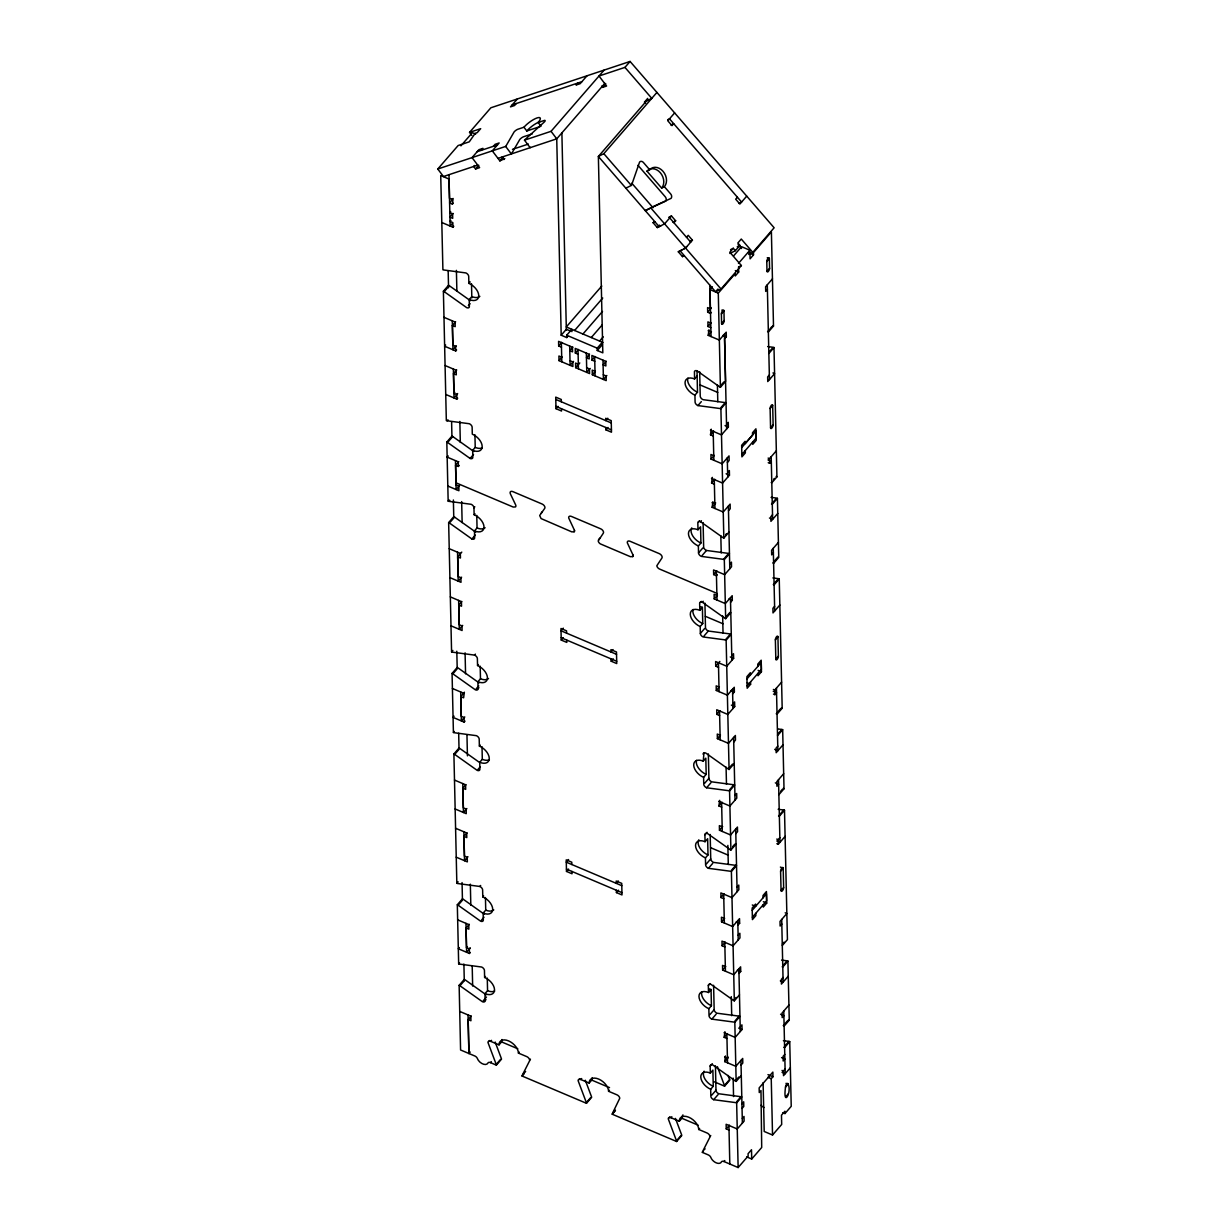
<?xml version="1.0" encoding="UTF-8"?>
<svg xmlns="http://www.w3.org/2000/svg" width="1229" height="1229" viewBox="0 0 1229 1229"><rect width="100%" height="100%" fill="white"/><g stroke="black" fill="none" stroke-linecap="round" stroke-linejoin="round"><path stroke-width="1.5" d="M716.845 593.315L659.65 569.088A3.257 1.951 40.9 0 1 656.824 565.739L661.909 558.043A3.257 1.951 40.9 0 0 659.328 553.664L630.001 541.252A3.257 1.951 40.9 0 0 627.343 542.865L633.027 555.062A3.257 1.951 40.9 0 1 632.689 556.599L630.369 556.676L600.366 543.894A3.257 1.951 40.9 0 1 598.231 540.914L603.301 533.217A3.257 1.951 40.9 0 0 600.72 528.839L571.408 516.426A3.257 1.951 40.9 0 0 568.735 518.039L574.435 530.252A3.257 1.951 40.9 0 1 574.097 531.773L571.777 531.865L541.098 518.577L539.669 515.519L544.708 508.391A3.257 1.951 40.9 0 0 542.127 504.028L512.8 491.6A3.257 1.951 40.9 0 0 510.373 493.843L515.596 504.781A3.257 1.951 40.9 0 1 515.489 506.947L513.169 507.039L455.99 482.813M530.452 1059.121L522.202 1075.421A3.257 1.951 40.9 0 0 522.095 1076.036L586.479 1103.304L591.625 1097.374A3.257 1.951 40.9 0 0 591.487 1096.667L585.311 1080.23M710.731 1135.504L702.481 1151.788A3.257 1.951 40.9 0 0 702.389 1152.403L708.242 1154.891A3.257 1.951 40.9 0 1 710.884 1157.534A6.529 3.902 40.9 0 0 716.2 1162.834A6.529 3.902 40.9 0 0 721.362 1161.973A3.257 1.951 40.9 0 1 723.942 1161.528L738.137 1167.55L748.138 1156.028L748.077 1153.708L751.503 1149.76L751.718 1159.024L746.725 1156.904M541.083 513.399L542.281 511.725M598.477 539.884L599.675 538.225M477.728 165.132L443.454 176.53L437.77 169.018L458.11 145.544L469.263 141.827L475.239 133.285L477.251 132.609L480.693 128.661L469.539 132.379L471.813 135.374M469.539 132.379L490.863 107.783L630.078 61.45L774.132 227.78L752.809 252.375L748.722 254.464M460.921 145.836L472.335 132.671L475.669 134.069M517.348 98.965L510.496 106.862L514.552 105.51L516.257 103.543M481.23 150.337L482.951 148.356L478.895 149.708L472.044 157.604L479.617 167.636L475.577 168.987L473.672 166.483L474.532 165.485M493.397 146.282L495.103 144.315L499.158 142.963L492.307 150.86L499.896 160.891L504.812 158.556M475.577 168.987L478.788 165.285M452.364 198.652A2.443 0.937 -67 0 0 452.18 199.835L449.584 202.893L452.38 204.075L453.132 198.468M452.38 204.075L453.24 203.092M450.659 211.542L449.799 212.54L452.595 213.723L452.702 218.347L449.937 217.164L453.148 213.462M499.896 160.891L503.107 157.189M450.889 220.421L450.029 221.42L452.81 222.587L452.902 227.211L441.81 222.51L440.735 175.547L449.061 179.081L450.137 226.044L452.41 223.401M452.902 227.211L453.762 226.228M577.83 83.05L576.109 85.031L580.165 83.68L587.016 75.783M530.421 147.388A3.257 0.876 -37.1 0 0 530.16 147.68L524.476 140.167L551.053 131.319L604.146 70.084M604.898 83.295L556.737 138.831L498.006 158.387M601.596 86.122L602.548 87.382L605.759 83.68M602.548 87.382L606.588 86.03L599.015 76.014L624.947 67.38L630.078 61.45M473.826 451.519L452.748 436.541A3.257 1.951 40.9 0 0 451.949 436.111L446.818 442.025A3.257 1.951 40.9 0 1 447.617 442.471L470.092 458.448A3.257 1.951 40.9 0 0 472.812 457.296L472.658 450.367A11.414 6.821 40.9 0 0 482.183 446.373A11.414 6.821 40.9 0 0 472.289 434.16L472.136 427.231A3.257 1.951 40.9 0 0 469.309 423.728L447.126 420.794A3.257 1.951 40.9 0 1 446.327 420.548L443.392 291.227L448.524 285.297A3.272 1.951 40.9 0 1 449.322 285.727L470.4 300.706M443.392 291.227A3.272 1.951 40.9 0 1 444.191 291.657L448.477 286.71M444.191 291.657L466.667 307.634A3.257 1.951 40.9 0 0 469.355 306.897L469.232 299.553A11.414 6.821 40.9 0 0 478.757 295.575A11.414 6.821 40.9 0 0 468.863 283.361L470.154 281.871M469.232 299.553L471.798 296.588A11.414 6.821 40.9 0 0 479.848 296.358M645.548 103.297L644.503 102.084L647.714 98.381M468.387 305.652L470.092 303.686M647.76 99.503L598.369 156.467L602.824 352.846L597.263 350.495L597.217 348.176L602.364 342.246M445.666 345.057L444.637 346.24L455.744 350.956L455.636 346.317L452.856 345.149L452.41 325.485L455.621 321.783M660.956 225.706L659.143 226.643L598.369 156.467L603.823 153.671L656.916 92.436M456.358 345.81L452.948 349.758L452.287 320.846M455.744 350.956L456.604 349.958M674.644 112.899L667.793 120.795L671.986 125.635L673.692 123.668L670.973 125.066M445.712 394.432L456.835 399.148L456.727 394.524L453.962 393.341L453.501 373.677L456.727 369.975M453.962 393.341L454.807 392.358M456.727 394.524L457.587 393.541M457.465 394.017L454.039 397.966L453.378 369.038M456.835 399.148L457.695 398.165M447.126 420.794L447.971 419.811M448.462 441.472L452.748 436.541M447.156 457.111L448.186 455.928M673.922 222.756L675.643 220.79L671.449 215.935L664.597 223.847L657.315 227.58L653.121 222.726L653.982 221.742M601.764 286.05L566.277 326.96L602.917 342.476M567.598 336.577L566.738 337.56L561.192 335.21L566.339 329.28L570.502 331.047M657.315 227.58L659.466 225.107M566.738 337.56L566.692 335.24L571.838 329.311L571.884 331.63M561.469 347.162L558.688 345.979L561.776 342.43M447.786 486.023L458.909 490.74L458.801 486.1L456.036 484.933L455.59 465.269L458.801 461.566M574.604 330.493L602.748 298.032M455.59 465.269L458.356 466.436L459.216 465.453M472.658 450.367L475.224 447.402L474.932 434.805M470.092 458.448L473.518 454.484M570.026 360.712L572.791 361.894L572.898 366.519L559.026 360.635L562.114 357.086M582.93 334.027L602.502 311.444M572.868 347.131L569.795 350.68L572.56 351.863L572.468 347.239L558.581 341.355L558.688 345.979M459.538 485.593L456.113 489.541L455.452 460.629M578.122 354.213L575.341 353.046L578.429 349.482M475.654 532.065L454.576 517.102A3.257 1.951 40.9 0 0 453.778 516.656L448.646 522.586A3.257 1.951 40.9 0 1 449.445 523.016L471.921 538.993A3.257 1.951 40.9 0 0 474.64 537.856L474.486 530.913A11.414 6.821 40.9 0 0 484.011 526.934A11.414 6.821 40.9 0 0 474.117 514.721L473.964 507.777A3.257 1.951 40.9 0 0 471.137 504.289L448.954 501.355A3.257 1.951 40.9 0 1 448.155 501.109L449.015 500.126M448.954 501.355L449.799 500.357M591.257 337.545L602.271 324.84M573.544 361.387L570.118 365.336L569.688 346.056M686.504 237.289L688.225 235.323L692.419 240.162L685.567 248.058L678.3 251.791L682.494 256.631L684.307 255.709M586.663 367.763L589.444 368.946L589.551 373.57L575.679 367.686L579.781 362.954M599.583 341.078L603.255 336.838M589.521 354.182L586.448 357.747L589.213 358.914L589.106 354.29L575.233 348.406L575.341 353.046M686.857 246.583L683.754 248.995M597.263 350.495L602.41 344.566M450.29 522.033L454.576 517.102M594.775 361.265L591.994 360.097L595.082 356.533M682.494 256.631L683.355 255.647M737.4 197.224L735.679 199.19L739.873 204.029L746.725 196.133M590.197 368.439L586.771 372.387L586.341 353.107M561.484 408.735L561.545 411.039L556 408.689L558.043 406.323M473.964 507.777L474.809 506.794M603.316 374.814L606.097 375.997L606.204 380.621L592.332 374.737L595.404 371.189M606.174 361.234L603.086 364.798L605.866 365.965L605.759 361.341L591.886 355.458L591.994 360.097M474.117 514.721L474.978 513.737M606.849 375.49L603.424 379.454L602.993 360.174M474.486 530.913L477.052 527.948L476.76 515.366M471.921 538.993L475.346 535.045M449.86 577.599L460.998 582.316L460.89 577.691L458.11 576.509L457.664 556.845L461.781 552.113M729.918 253.481L735.372 250.685L739.935 245.416L737.846 243.004L741.271 239.04L752.809 252.375M733.575 255.924L741.563 246.706L749.89 250.24L750.089 258.843L753.515 254.879L753.454 252.575L771.397 231.897L773.502 326.054L768.371 331.984A3.257 1.951 40.9 0 1 767.572 331.553M711.038 336.562L709.978 289.598L712.39 286.818M461.612 577.184L458.187 581.133L457.541 552.205M738.475 263.405L749.89 250.24M678.3 251.791L680.113 250.854L715.585 291.811L717.966 289.045M607.787 418.229L605.728 420.595L605.682 418.29L611.228 420.641L611.489 432.209L605.943 429.858L605.897 427.538M715.585 291.811L721.039 289.015L741.379 265.541L729.842 252.222L733.283 248.273L735.372 250.685M699.67 371.742L700.238 396.184A3.257 1.951 40.9 0 0 703.065 399.671L725.248 402.605A3.257 1.951 40.9 0 1 726.032 402.851L720.901 408.781A3.257 1.951 40.9 0 0 720.102 408.535L697.918 405.585A3.257 1.951 40.9 0 1 695.092 402.098L694.938 395.154A11.414 6.821 40.9 0 1 685.045 382.956A11.414 6.821 40.9 0 1 694.569 378.962L694.446 371.619A3.257 1.951 40.9 0 1 697.135 370.881L719.61 386.858A3.257 1.951 40.9 0 0 720.409 387.289L718.289 293.132L735.188 273.652L735.249 275.957L738.675 272.008L738.552 266.847M711.345 312.427L710.485 313.41L707.689 312.227L707.581 307.603L710.362 308.771L711.207 307.788M605.943 429.858L608.002 427.477M707.689 312.227L710.9 308.525M450.966 625.807L462.089 630.523L461.981 625.884L459.2 624.716L458.755 605.052L461.843 601.488M710.792 327.667L708.012 326.499L711.222 322.797M721.362 313.963L723.927 310.998M766.788 261.531A2.443 0.937 -67 0 1 768.033 258.32A2.443 0.937 -67 0 1 769.369 258.566L769.554 268.306L766.988 271.271L766.788 261.531L769.339 258.658L767.265 257.783M726.631 428.952L724.603 338.789L726.324 336.807L726.216 332.183L719.318 340.064L708.211 335.363L708.964 329.756M708.211 335.363L711.422 331.661M724.188 320.554A2.443 0.937 -67 0 1 722.944 323.78A2.443 0.937 -67 0 1 721.623 323.519L724.142 320.646L723.973 310.922L721.899 310.046M462.703 625.377L459.277 629.325L458.632 600.413M772.457 278.845L765.606 286.756L765.713 291.381L767.418 289.399M479.08 682.878L458.002 667.9A3.257 1.951 40.9 0 0 457.203 667.47L452.072 673.4A3.257 1.951 40.9 0 1 452.856 673.83L475.346 689.807A3.257 1.951 40.9 0 0 478.066 688.67L477.912 681.726A11.414 6.821 40.9 0 0 487.437 677.747A11.414 6.821 40.9 0 0 477.543 665.534L477.374 658.59A3.257 1.951 40.9 0 0 474.548 655.103L452.364 652.153A3.257 1.951 40.9 0 1 451.581 651.923L452.856 650.433M694.569 378.962L697.135 375.997M452.856 673.83L457.142 668.899M694.938 395.154L697.504 392.205L697.012 370.789M474.548 655.103L475.408 654.12M697.918 405.585L701.344 401.637M477.543 665.534L478.388 664.551M720.471 385.875L721.331 384.892M721.761 384.4L723.896 381.927M768.432 330.57L769.277 329.572M770.137 328.589L771.858 326.607M720.409 387.289L725.54 381.374L724.449 334.134M464.055 692.926L460.844 696.628L463.61 697.811L464.362 692.188M477.912 681.726L480.478 678.761L480.186 666.164M476.191 688.824L478.772 685.859M720.962 407.552L725.248 402.605M768.924 352.231L772.35 348.283M454.085 716.215L453.071 717.398L464.163 722.099L465.023 721.116M478.066 688.67L478.926 687.687M768.862 353.46L773.993 347.53A3.257 1.951 40.9 0 0 773.195 347.3L767.649 346.563M713.266 435.972L710.5 434.805L711.238 429.182M464.792 716.968L461.367 720.916L460.706 691.988M710.5 434.805L713.711 431.102M479.494 762.441L459.83 748.461A3.257 1.951 40.9 0 0 459.031 748.031L453.9 753.961A3.257 1.951 40.9 0 1 454.684 754.391L477.175 770.368A3.257 1.951 40.9 0 0 479.894 769.231L479.74 762.287A11.414 6.821 40.9 0 0 489.265 758.308A11.414 6.821 40.9 0 0 479.371 746.095L479.202 739.151A3.257 1.951 40.9 0 0 476.376 735.664L454.192 732.714A3.257 1.951 40.9 0 1 453.409 732.469L454.269 731.485M726.554 424.343L728.259 422.361L728.367 426.985L721.484 434.882L710.393 430.181M769.369 374.953L767.649 376.919L767.756 381.558L774.608 373.647L772.949 372.94M563.312 628.173L561.038 630.8L616.528 654.32M454.684 754.391L458.97 749.444M727.414 462.519L729.12 460.537L729.027 455.913L722.145 463.794L711.038 459.093L714.249 455.391M566.738 640.094L566.799 642.414L561.238 640.063L563.297 637.682M770.107 408.489L772.672 405.524A2.443 0.937 -67 0 0 771.366 405.278A2.443 0.937 -67 0 0 770.122 408.504L770.568 427.784A2.443 0.937 -67 0 0 771.889 428.03A2.443 0.937 -67 0 0 773.133 424.819L772.672 405.524M479.371 746.095L480.216 745.097M714.356 484.18L711.591 483.012L712.344 477.39M741.702 447.586L755.973 431.118L756.127 438.062L741.855 454.515M711.591 483.012L714.802 479.295M727.645 472.535L729.35 470.569L729.458 475.193L722.575 483.074L711.483 478.373M479.74 762.287L482.306 759.322L482.014 746.725M770.537 427.769L773.102 424.804M478.02 769.369L480.17 766.911M455.114 808.974L466.237 813.675L466.144 809.051L463.364 807.883L462.918 788.219L466.006 784.655M728.505 510.711L730.226 508.745L730.118 504.105L723.236 512.001L712.144 507.3L712.897 501.678M698.687 521.849L699.547 520.866M715.662 502.861L714.802 503.844L712.037 502.676M712.144 507.3L715.355 503.598M703.096 522.555L703.649 546.982A3.257 1.951 40.9 0 0 706.475 550.469L728.659 553.419A3.257 1.951 40.9 0 1 729.458 553.664L724.311 559.579A3.257 1.951 40.9 0 0 723.528 559.349L701.344 556.399A3.257 1.951 40.9 0 1 698.518 552.912L698.364 545.968A11.414 6.821 40.9 0 1 688.455 533.755A11.414 6.821 40.9 0 1 697.995 529.776L697.826 522.832A3.257 1.951 40.9 0 1 700.561 521.695L701.406 520.712M697.995 529.776L700.561 526.811L700.929 543.003L698.364 545.968M768.233 462.718L769.615 463.302L769.508 458.678L776.359 450.766M466.866 808.544L463.441 812.492L462.78 783.58M769.615 463.302L771.32 461.321L768.002 459.923M613.041 649.588L610.982 651.969L610.936 649.649L616.482 652L616.743 663.568L611.197 661.217L611.136 658.898M698.518 552.912L702.804 547.98M702.205 555.416L706.475 550.469M611.197 661.217L613.256 658.852M456.205 857.166L467.343 861.882L467.235 857.258L464.454 856.075L464.009 836.411L467.097 832.863M725.602 534.707L726.462 533.724M773.563 479.402L774.424 478.404M700.561 521.695L723.036 537.672A3.257 1.951 40.9 0 0 723.835 538.102L728.966 532.172M773.993 347.53L776.928 476.867L771.797 482.797A3.257 1.951 40.9 0 1 771.182 482.49M723.528 559.349L727.814 554.402M775.76 499.097L771.489 504.028A3.257 1.951 40.9 0 1 772.273 504.274L777.419 498.344A3.257 1.951 40.9 0 0 776.62 498.098L771.075 497.376M467.957 856.751L464.531 860.699L463.886 831.772M717.29 574.773L716.446 575.771L713.665 574.588L716.876 570.886M729.719 564.126L731.439 562.145L731.532 566.769L724.664 574.665L713.557 569.964L713.665 574.588M772.534 514.736L770.829 516.702L770.936 521.342L777.788 513.43M484.318 914.253L463.256 899.275A3.257 1.951 40.9 0 0 462.457 898.845L457.311 904.759A3.257 1.951 40.9 0 1 458.11 905.205L480.585 921.166A3.257 1.951 40.9 0 0 483.32 920.029L483.151 913.101A11.414 6.821 40.9 0 0 492.691 909.107A11.414 6.821 40.9 0 0 482.782 896.893L482.628 889.965A3.257 1.951 40.9 0 0 479.802 886.462L457.618 883.528A3.257 1.951 40.9 0 1 456.835 883.282L458.11 881.807M700.515 602.41L701.375 601.411M704.924 603.101L705.477 627.543A3.257 1.951 40.9 0 0 708.303 631.03L730.487 633.98A3.257 1.951 40.9 0 1 731.286 634.21L726.139 640.14A3.257 1.951 40.9 0 0 725.356 639.894L703.172 636.96A3.257 1.951 40.9 0 1 700.346 633.473L700.192 626.529A11.414 6.821 40.9 0 1 690.283 614.316A11.414 6.821 40.9 0 1 699.823 610.337L699.654 603.393A3.257 1.951 40.9 0 1 702.389 602.256L703.234 601.258M699.823 610.337L702.389 607.372A11.414 6.821 40.9 0 0 700.791 606.803M730.579 602.302L732.3 600.32L732.192 595.696L725.31 603.577L714.218 598.876L717.429 595.174M458.11 905.205L462.396 900.258M700.192 626.529L702.758 623.564L702.389 607.372M479.802 886.462L480.662 885.479M778.433 542.358L771.582 550.254L771.689 554.878L773.41 552.912M700.346 633.473L704.632 628.526M704.033 635.977L708.303 631.03M482.782 896.893L483.642 895.91M725.724 617.235L729.995 612.303M773.671 561.93L777.957 556.983M702.389 602.256L724.864 618.233A3.272 1.951 40.9 0 0 725.663 618.663L730.794 612.733M459.339 947.574L458.309 948.757L469.417 953.474L469.309 948.834L466.528 947.667L466.083 928.003L469.294 924.3M483.151 913.101L485.732 910.136L485.44 897.539M481.445 920.183L484.011 917.218M725.356 639.894L729.642 634.963M773.318 584.589L777.588 579.642M772.903 577.922L778.449 578.659A3.257 1.951 40.9 0 1 779.247 578.905L774.101 584.835A3.257 1.951 40.9 0 0 773.702 584.681M466.528 947.667L467.389 946.668M469.309 948.834L470.169 947.851M470.046 948.327L466.621 952.275L465.96 923.363M718.519 667.347L715.739 666.164L719.856 661.432M486.146 994.799L465.084 979.82A3.257 1.951 40.9 0 0 464.285 979.39L459.139 985.32A3.257 1.951 40.9 0 1 459.938 985.75L482.413 1001.727A3.257 1.951 40.9 0 0 485.148 1000.59L484.979 993.646A11.414 6.821 40.9 0 0 494.519 989.668A11.414 6.821 40.9 0 0 484.61 977.454L484.456 970.511A3.257 1.951 40.9 0 0 481.63 967.023L459.446 964.089A3.257 1.951 40.9 0 1 458.663 963.843L459.508 962.86M469.417 953.474L470.277 952.475M731.793 655.702L733.513 653.72L733.621 658.36L726.738 666.241M774.623 606.312L772.903 608.294L773.01 612.918L779.862 605.021M568.566 859.532L566.277 862.174L621.782 885.679M459.938 985.75L464.224 980.819M732.668 693.878L734.374 691.896L734.266 687.272L727.399 695.168L716.292 690.468L719.38 686.903M571.992 871.469L572.038 873.773L566.492 871.422L568.551 869.057M775.361 639.848L777.926 636.883A2.443 0.937 -67 0 0 776.62 636.653A2.443 0.937 -67 0 0 775.376 639.863L775.822 659.143A2.443 0.937 -67 0 0 777.143 659.405A2.443 0.937 -67 0 0 778.387 656.178L777.926 636.883M484.61 977.454L485.47 976.471M746.94 678.946L761.227 662.492L761.381 669.421L747.109 685.89M719.61 715.555L716.83 714.372L719.917 710.823M732.883 703.91L734.604 701.928L734.712 706.552L727.829 714.448M750.535 681.957L750.596 684.276L747.171 688.225L746.909 676.657L750.335 672.709L750.381 675.028M757.801 666.456L757.755 664.152L761.181 660.203L761.442 671.771L758.016 675.72L757.97 673.4M484.979 993.646L487.56 990.682L487.268 978.084M775.791 659.128L778.356 656.178M483.274 1000.744L486.484 997.042M470.215 1052.039L468.94 1053.514L468.172 1019.578L471.245 1016.03M485.148 1000.59L485.993 999.607M708.35 753.915L708.903 778.356A3.257 1.951 40.9 0 0 711.729 781.844L733.913 784.778A3.257 1.951 40.9 0 1 734.712 785.024L729.565 790.954A3.257 1.951 40.9 0 0 728.782 790.708L706.598 787.774A3.257 1.951 40.9 0 1 703.771 784.286L703.602 777.342A11.414 6.821 40.9 0 1 693.709 765.129A11.414 6.821 40.9 0 1 703.234 761.135L703.94 753.208M733.759 742.086L735.464 740.104L735.372 735.48L728.49 743.361L717.383 738.66L720.471 735.111M703.234 761.135L705.815 758.185L706.183 774.378L703.602 777.342M773.471 694.078L774.869 694.662L774.762 690.037L781.613 682.141M774.869 694.662L776.574 692.695L773.241 691.282M618.295 880.963L616.236 883.328L616.175 881.024L621.736 883.374L621.997 894.942L616.451 892.592L616.39 890.272M704.616 783.288L708.903 778.356M706.598 787.774L710.869 782.827M616.451 892.592L618.494 890.211M488.819 1041.501L489.68 1040.502M459.139 985.32L460.583 1049.981L474.793 1055.988A3.257 1.951 40.9 0 1 477.036 1057.862L478.25 1060.197A6.529 3.902 40.9 0 0 487.145 1063.961L488.282 1062.624A3.257 1.951 40.9 0 1 490.494 1062.639L496.347 1065.128A3.257 1.951 40.9 0 0 496.209 1064.406L487.974 1042.484A3.257 1.951 40.9 0 1 490.694 1041.347L491.554 1040.349M729.135 768.048L729.995 767.065M730.425 766.573L732.561 764.1M777.097 712.743L777.957 711.745M778.387 711.253L780.523 708.795M703.08 754.207A3.257 1.951 40.9 0 1 705.799 753.07L728.29 769.047A3.257 1.951 40.9 0 0 729.074 769.477L734.22 763.547M779.247 578.905L782.182 708.227L777.035 714.157A3.257 1.951 40.9 0 1 776.236 713.726M490.694 1041.347L499.02 1044.865L501.586 1041.9A11.414 6.821 40.9 0 1 502.046 1039.504M490.494 1062.639L491.339 1061.656M721.684 807.13L718.919 805.947L719.672 800.34M729.627 789.725L733.913 784.778M777.588 734.404L781.874 729.473A3.257 1.951 40.9 0 1 782.673 729.719L784.01 788.788L778.863 794.717M777.527 735.633L782.673 729.719M718.919 805.947L722.13 802.245M496.209 1064.406L500.495 1059.475M496.347 1065.128L501.478 1059.198A3.257 1.951 40.9 0 0 501.34 1058.492L495.164 1042.038M734.973 795.486L736.678 793.504L736.785 798.143L729.903 806.024L718.811 801.323M777.788 746.095L776.083 748.077L776.175 752.701L783.027 744.805M710.178 834.476L710.731 858.902A3.257 1.951 40.9 0 0 713.557 862.405L735.741 865.339A3.257 1.951 40.9 0 1 736.54 865.585L731.393 871.515A3.257 1.951 40.9 0 0 730.61 871.269L708.426 868.319A3.257 1.951 40.9 0 1 705.6 864.832L705.431 857.888A11.414 6.821 40.9 0 1 695.537 845.675A11.414 6.821 40.9 0 1 705.062 841.696L704.908 834.752L707.059 832.294M499.02 1044.865A11.414 6.821 40.9 0 1 508.545 1040.886A11.414 6.821 40.9 0 1 518.438 1053.099L519.299 1052.116M705.062 841.696L707.643 838.731L708.012 854.938L705.431 857.888M730.594 834.967L719.472 830.251L722.683 826.549M523.062 1074.438L523.907 1073.439M524.768 1072.456L525.628 1071.473M730.564 834.952L737.446 827.056L737.554 831.68L735.833 833.661M783.687 773.717L776.836 781.629L776.943 786.253L778.664 784.271L775.33 782.858M522.095 1076.036L524.245 1073.562M706.445 863.849L710.731 858.902M708.426 868.319L712.697 863.388M704.908 834.752A3.257 1.951 40.9 0 1 707.627 833.615L730.118 849.592L730.963 848.609M732.684 846.627L734.389 844.661M780.645 791.322L782.351 789.341M730.118 849.592A3.257 1.951 40.9 0 0 730.902 850.022L736.048 844.108A3.257 1.951 40.9 0 1 735.249 843.662M731.455 870.286L735.741 865.339M779.416 814.965L783.703 810.034A3.257 1.951 40.9 0 1 784.501 810.264L787.436 939.601L782.289 945.531M784.501 810.264L779.355 816.194A3.257 1.951 40.9 0 0 778.556 815.948M723.773 898.706L720.993 897.539L724.081 893.975M737.047 887.061L738.767 885.095L738.859 889.719L731.992 897.616L720.885 892.915L720.993 897.539M776.866 843.693L778.264 844.292L778.157 839.653L779.862 837.686M778.264 844.292L785.116 836.381M578.967 1079.676L579.827 1078.693M586.479 1103.304A3.257 1.951 40.9 0 0 586.356 1102.597L578.106 1080.66A3.257 1.951 40.9 0 1 580.841 1079.523L581.686 1078.54M737.907 925.237L739.628 923.271L739.52 918.647L732.638 926.528L721.546 921.827L724.634 918.278M580.841 1079.523L589.167 1083.056L591.733 1080.091A11.414 6.821 40.9 0 1 592.194 1077.679M780.63 871.238A2.443 0.937 -67 0 1 781.874 868.012A2.443 0.937 -67 0 1 783.196 868.273L783.641 887.553A2.443 0.937 -67 0 1 782.397 890.764A2.443 0.937 -67 0 1 781.06 890.518L780.599 871.223L783.18 868.258L780.4 867.075M752.194 910.32L766.466 893.852L766.635 900.796L752.348 917.249M724.864 946.914L722.084 945.731L725.171 942.182M586.356 1102.597L590.627 1097.651M738.137 935.269L739.858 933.287L739.966 937.927L733.083 945.808L721.976 941.107L722.084 945.731M763.055 897.831L763.009 895.511L766.435 891.563L766.696 903.131L763.27 907.079L763.209 904.774M781.045 890.503L783.61 887.538M589.167 1083.056A11.414 6.821 40.9 0 1 598.692 1079.077A11.414 6.821 40.9 0 1 608.585 1091.291L609.446 1090.292M713.603 985.274L714.157 1009.716A3.257 1.951 40.9 0 0 716.983 1013.203L739.167 1016.153A3.257 1.951 40.9 0 1 739.95 1016.398L734.819 1022.313A3.257 1.951 40.9 0 0 734.02 1022.082L711.837 1019.133A3.257 1.951 40.9 0 1 709.01 1015.646L708.856 1008.702A11.414 6.821 40.9 0 1 698.963 996.489A11.414 6.821 40.9 0 1 708.488 992.51L708.334 985.566L710.039 983.599M739.013 973.445L740.718 971.463L740.611 966.839L733.744 974.735L722.637 970.034L725.724 966.47M708.488 992.51L711.053 989.545A11.414 6.821 40.9 0 0 709.471 988.976M613.194 1112.614L615.345 1110.156M675.458 1118.405L681.634 1134.859A3.257 1.951 40.9 0 1 681.757 1135.565L676.626 1141.495L612.242 1114.227L615.452 1110.509M781.828 924.054L780.123 926.036L780.016 921.412L786.867 913.5L785.193 912.794M708.856 1008.702L711.422 1005.737L711.053 989.545M709.87 1014.662L714.157 1009.716M711.837 1019.133L716.123 1014.202M708.334 985.566A3.257 1.951 40.9 0 1 711.053 984.429L733.529 1000.406L736.11 997.441M782.351 944.102L784.056 942.136M733.529 1000.406A3.257 1.951 40.9 0 0 734.327 1000.836L739.474 994.906M726.938 1038.49L724.173 1037.322L724.91 1031.699M734.881 1021.084L739.167 1016.153M782.842 965.779L787.128 960.832A3.257 1.951 40.9 0 1 787.912 961.078L789.264 1020.162L784.117 1026.077A3.257 1.951 40.9 0 1 783.518 1025.769M787.912 961.078L782.781 967.008A3.257 1.951 40.9 0 0 782.182 966.808M724.173 1037.322L727.384 1033.62M740.227 1026.86L741.932 1024.878L742.039 1029.503L735.157 1037.399L724.065 1032.698M783.042 977.47L781.321 979.436L781.429 984.076L788.281 976.164M715.432 1065.835L715.985 1090.277A3.257 1.951 40.9 0 0 718.811 1093.764L740.995 1096.714A3.257 1.951 40.9 0 1 741.778 1096.944L736.647 1102.874A3.257 1.951 40.9 0 0 735.848 1102.628L713.665 1099.694A3.257 1.951 40.9 0 1 710.838 1096.207L710.685 1089.263A11.414 6.821 40.9 0 1 700.791 1077.05A11.414 6.821 40.9 0 1 710.316 1073.071L710.162 1066.127L712.298 1063.653M669.114 1117.868L669.974 1116.869M676.626 1141.495A3.257 1.951 40.9 0 0 676.488 1140.773L668.253 1118.851A3.257 1.951 40.9 0 1 670.973 1117.714L671.833 1116.731M710.316 1073.071L712.881 1070.106L713.25 1086.298L710.685 1089.263M741.087 1065.021L742.792 1063.054L742.7 1058.43L735.818 1066.311L724.711 1061.61L725.463 1056.003M728.244 1057.17L727.384 1058.169L724.618 1056.986M724.711 1061.61L727.921 1057.908M670.973 1117.714L679.299 1121.232L681.865 1118.282A11.414 6.821 40.9 0 1 682.955 1114.918M788.941 1005.092L782.09 1012.988L782.197 1017.612L783.902 1015.646L780.584 1014.232M711.699 1095.208L715.985 1090.277M676.488 1140.773L680.774 1135.842M725.31 1084.485L729.596 1079.538L728.044 1075.436M714.141 1081.75L724.588 1086.175L729.719 1080.26A3.257 1.951 40.9 0 0 729.596 1079.538M713.665 1099.694L717.951 1094.747M710.162 1066.127A3.257 1.951 40.9 0 1 712.881 1064.99L735.357 1080.967L738.783 1077.019M783.319 1025.647L787.605 1020.715M735.357 1080.967A3.257 1.951 40.9 0 0 736.156 1081.397L741.302 1075.467M679.299 1121.232A11.414 6.821 40.9 0 1 688.824 1117.253A11.414 6.821 40.9 0 1 698.733 1129.466L699.578 1128.483M736.709 1101.645L740.995 1096.714M784.67 1046.34L788.957 1041.393A3.257 1.951 40.9 0 1 789.74 1041.639L791.23 1106.315L784.962 1113.551L782.873 1112.675M789.74 1041.639L784.609 1047.554A3.257 1.951 40.9 0 0 783.81 1047.323M741.963 1103.78L743.683 1101.814L743.791 1106.438L742.07 1108.404M784.793 1054.39L783.073 1056.372L783.18 1060.996L784.885 1059.029L781.567 1057.616M704.202 1149.822L705.062 1148.823M702.389 1152.403L703.249 1151.419M729.012 1130.081L726.247 1128.898L729.458 1125.196M763.101 1082.688L764.208 1131.479L772.534 1135.012L771.244 1078.709L772.964 1076.742L772.857 1072.103L759.153 1087.911L759.261 1092.535L760.981 1090.569L761.703 1147.487L751.718 1159.024M742.301 1118.436L744.006 1116.454L744.113 1121.094L737.246 1128.975L726.139 1124.274L726.247 1128.898M790.355 1067.755L783.518 1075.652L783.411 1071.027L785.116 1069.046M785.531 1087.173A2.443 0.937 -67 0 1 786.775 1083.963A2.443 0.937 -67 0 1 788.096 1084.208C792.198 1092.212 782.704 1108.189 785.5 1087.158L788.081 1084.193L786.007 1083.317M723.942 1161.528L724.787 1160.545M785.73 1096.806L788.296 1093.841M772.534 1135.012L781.69 1124.443L781.475 1115.195L784.901 1111.246L784.962 1113.551M680.113 250.854L681.926 249.933M644.503 102.084L651.769 98.351L624.947 67.38M667.685 119.751L669.498 118.814L741.594 202.063L738.859 203.461M664.382 186.7L661.663 188.098L646.976 171.154L649.695 169.756A11.414 8.895 62.8 0 1 663.045 171.323A11.414 8.895 62.8 0 1 664.382 186.7L670.681 193.967A3.257 2.535 62.8 0 1 671.065 198.361L651.37 207.44A3.257 2.55 62.7 0 0 650.786 207.901L645.333 210.712A3.257 2.535 62.9 0 1 645.916 210.236L665.611 201.172M649.695 169.756L643.412 162.489A3.257 2.535 62.9 0 0 639.602 162.044L631.721 184.765A3.257 2.535 63.1 0 1 631.322 185.425L625.868 188.221A3.257 2.55 62.9 0 0 626.268 187.561M653.121 222.726L654.949 221.804M668.714 217.349L671.449 215.935M672.908 222.188L675.643 220.79M689.699 241.56L692.419 240.162M730.548 249.671L733.283 248.273M737.216 246.814L739.935 245.416M738.66 266.939L741.379 265.541M512.201 104.895L581.885 81.698M523.953 127.217L526.795 130.981L540.99 126.249L538.148 122.501A11.414 3.057 -37.1 0 0 537.042 117.938A11.414 3.057 -37.1 0 0 523.953 127.217L517.87 129.245A3.257 0.876 -37.1 0 0 514.137 131.887L506.056 145.882A3.257 0.876 -37.1 0 1 505.657 146.42L437.77 169.018M538.148 122.501L544.217 120.473A3.257 0.876 -37.1 0 1 544.539 121.779L525.044 139.568A3.257 0.86 -37.2 0 0 524.491 140.152M477.175 151.689L497.453 144.945M532.341 133.838L523.554 136.757A3.257 0.876 -37.1 0 0 519.821 139.415L511.74 153.41A3.257 0.876 -37.1 0 1 511.341 153.948L505.657 146.42M512.478 149.339L528.362 144.07M778.172 728.981L781.874 729.473M778.157 809.296L783.703 810.034M781.583 960.11L787.128 960.832M783.411 1040.656L788.957 1041.393M748.522 252.775L753.515 254.879M735.341 270.595L738.675 272.008M709.978 289.598L718.289 293.132M452.272 199.451L449.507 198.284L448.984 174.687M710.7 323.058L707.904 321.875L708.012 326.499M722.99 335.409L726.324 336.807M708.104 330.739L710.884 331.907M700.115 384.954L717.767 392.435M566.692 335.24L597.217 348.176M725.033 425.572L728.367 426.985M561.699 357.193L558.918 356.011L559.026 360.635M578.337 364.245L575.571 363.062L575.679 367.686M594.99 371.296L592.224 370.113L592.332 374.737M443.961 317.312L455.083 322.029L455.191 326.653L452.41 325.485M768.125 458.079L769.508 458.678M713.711 455.652L710.946 454.469L711.038 459.093M555.785 399.44L611.289 422.945M726.124 473.779L729.458 475.193M555.938 406.384L611.443 429.889M445.052 365.52L456.174 370.236L456.282 374.86L453.501 373.677M769.446 518.008L772.626 519.345L771.197 456.681M447.126 457.096L458.263 461.812L458.356 466.436M728.966 598.907L732.3 600.32M716.891 595.435L714.11 594.252L714.218 598.876M705.354 616.313L723.021 623.794M730.287 656.947L733.621 658.36M758.109 670.358L761.442 671.771M449.215 548.687L460.337 553.388L460.445 558.027L457.664 556.845M726.769 666.256L715.631 661.54L715.739 666.164M773.379 689.454L774.762 690.037M747.263 682.863L750.596 684.276M731.04 690.498L734.374 691.896M718.965 687.011L716.184 685.843L716.292 690.468M731.378 705.139L734.712 706.552M561.192 637.743L616.697 661.263M450.306 596.879L461.428 601.596L461.536 606.22L458.755 605.052M727.86 714.464L716.737 709.747L716.83 714.372M774.7 749.367L777.865 750.719L776.451 688.056M720.056 735.219L717.29 734.036L717.383 738.66M452.38 688.47L463.502 693.171M776.774 839.069L778.157 839.653M776.774 840.959L779.954 842.295L778.525 779.632M722.13 826.794L719.364 825.627L719.472 830.251M710.608 847.687L728.275 855.169M763.363 901.717L766.696 903.131M752.302 904.974L755.635 906.387L755.589 904.068L752.163 908.031L752.425 919.599L755.85 915.636L755.789 913.331M454.453 780.046L465.591 784.763L465.683 789.387L462.918 788.219M736.294 921.858L739.628 923.271M724.219 918.386L721.438 917.203L721.546 921.827M566.446 869.118L621.935 892.623M455.56 828.254L466.682 832.97L466.79 837.594L464.009 836.411M780.338 980.911L783.119 982.079L781.705 919.415M737.385 970.065L740.718 971.463M725.31 966.578L722.529 965.41L722.637 970.034M738.706 1028.089L742.039 1029.503M457.634 919.83L468.756 924.546L468.863 929.17L466.083 928.003M782.013 1070.444L783.411 1071.027M782.028 1072.318L785.193 1073.67L783.779 1011.006M767.971 1074.622L772.964 1076.742M767.925 1077.295L771.244 1078.709M459.707 1011.421L470.83 1016.122L470.937 1020.761L468.172 1019.578M501.586 1041.9L517.778 1048.767M591.733 1080.091L609.538 1087.634M681.865 1118.282L698.057 1125.134M518.438 1053.099L526.765 1056.617A3.257 1.951 40.9 0 1 529.591 1060.12M608.585 1091.291L616.912 1094.809A3.257 1.951 40.9 0 1 619.739 1098.296L612.349 1113.612A3.257 1.951 40.9 0 0 612.242 1114.227M698.733 1129.466L707.059 1133A3.257 1.951 40.9 0 1 709.886 1136.487M738.122 244.51L741.579 248.504M637.959 165.285L665.227 196.763A3.257 2.535 62.8 0 1 665.888 200.773M669.728 217.917L690.713 242.128M631.798 183.213L653.014 207.701M603.823 153.671L631.322 185.425M650.786 207.901L721.039 289.015M551.053 131.319L556.737 138.831L561.192 335.21M502.046 157.035L503.951 159.54M717.398 1066.664L724.449 1085.468A3.257 1.951 40.9 0 1 724.588 1086.175M777.419 498.344L778.756 557.428L773.625 563.343A3.257 1.951 40.9 0 1 772.826 562.913M767.295 284.759L769.446 379.561M773.271 548.272L774.7 610.936M752.716 442.041L752.762 444.345L756.188 440.397L755.927 428.829L752.501 432.777L752.563 435.097L745.127 443.654L745.081 441.349L741.655 445.297L741.917 456.865L745.342 452.917L745.296 450.597M727.276 457.879L727.722 477.159M728.382 506.071L729.796 568.735M730.456 597.663L731.869 660.326M732.53 689.239L732.976 708.518M733.621 737.446L735.05 800.11M735.71 829.022L737.123 891.686M737.784 920.613L738.214 939.893M738.875 968.805L740.304 1031.469M740.949 1060.397L742.377 1123.045M721.577 323.611L721.408 313.887A2.443 0.937 -67 0 1 722.652 310.66A2.443 0.937 -67 0 1 723.973 310.922M720.901 408.781L723.835 538.102M724.311 559.579L725.663 618.663M726.139 640.14L729.074 769.477M729.565 790.954L730.902 850.022M731.393 871.515L734.327 1000.836M734.819 1022.313L736.156 1081.397M736.647 1102.874L738.137 1167.55M717.398 384.692L717.797 401.806M720.824 535.798L721.223 552.958M722.652 615.929L723.036 633.104M726.078 767.157L726.477 784.332M727.86 845.398L728.29 864.463M731.286 996.627L731.716 1015.692M733.145 1078.11L733.559 1096.56M713.189 431.364L713.849 460.291M714.279 479.571L714.94 508.483M716.353 571.147L717.014 600.075M718.443 662.723L719.088 691.65M719.533 710.93L720.194 739.858M721.607 802.506L722.268 831.434M723.697 894.097L724.342 923.01M724.787 942.29L725.433 971.217M726.861 1033.881L727.522 1062.793M728.935 1125.457L729.811 1164.017M594.667 356.64L595.097 375.92M578.014 349.589L578.444 368.869M561.883 132.916L566.354 330.309M561.361 342.538L561.807 361.818M561.33 401.791L561.284 399.471L555.723 397.121L556 408.689M566.584 633.15L566.523 630.846L560.977 628.495L561.238 640.063M571.838 864.525L571.777 862.205L566.231 859.854L566.492 871.422M471.506 283.761L471.828 297.894M468.863 283.361L468.71 276.417A3.257 1.951 40.9 0 0 465.883 272.93L443.7 269.981A3.257 1.951 40.9 0 1 442.901 269.75L441.81 222.51M456.405 270.365L456.881 291.273M459.846 421.455L460.322 442.44M461.658 501.601L462.135 522.586M465.084 652.829L465.561 673.815M466.959 734.881L467.435 755.85M470.338 884.189L470.815 905.174M472.197 965.748L472.658 986.042M464.163 722.099L464.055 717.475L461.29 716.292L460.844 696.628M468.034 1014.939L468.91 1053.499M448.17 270.641L448.554 287.755M451.596 421.747L451.949 437.002M453.378 499.988L453.762 517.148M456.804 651.216L457.203 668.376M458.678 733.252L459.016 748.507M462.058 882.576L462.442 899.736M463.901 964.058L464.285 980.665M446.818 442.025L448.155 501.109M448.646 522.586L451.581 651.923M452.072 673.4L453.409 732.469M453.9 753.961L456.835 883.282M457.311 904.759L458.663 963.843M709.84 285.189L710.362 308.771M773.502 326.054A3.257 1.951 40.9 0 1 772.703 325.624M776.928 476.867A3.257 1.951 40.9 0 1 776.129 476.437M764.146 1107.529A6.529 3.902 40.9 0 1 760.935 1105.317M789.264 1020.162A3.257 1.951 40.9 0 1 788.465 1019.717M782.182 708.227A3.257 1.951 40.9 0 1 781.383 707.796M784.01 788.788A3.257 1.951 40.9 0 1 783.211 788.357M526.78 130.981A11.414 3.057 -37.1 0 1 539.884 121.702M646.976 171.154A11.414 8.895 62.8 0 1 660.311 172.721A11.414 8.895 62.8 0 1 661.663 188.098M769.584 268.214A2.443 0.937 -67 0 1 768.34 271.425A2.443 0.937 -67 0 1 767.019 271.179M574.435 530.252A3.257 1.951 40.9 0 1 574.097 531.773M633.027 555.062A3.257 1.951 40.9 0 1 632.689 556.599M702.758 623.564A11.414 6.821 40.9 0 1 693.11 609.492M485.102 527.733A11.414 6.821 40.9 0 1 477.052 527.948M488.527 678.546A11.414 6.821 40.9 0 1 480.478 678.761M489.388 759.737A11.414 6.821 40.9 0 1 482.306 759.322M708.012 854.938A11.414 6.821 40.9 0 1 698.855 839.806M706.183 774.378A11.414 6.821 40.9 0 1 696.536 760.305M493.766 909.906A11.414 6.821 40.9 0 1 485.732 910.136M494.642 991.096A11.414 6.821 40.9 0 1 487.56 990.682M713.25 1086.298A11.414 6.821 40.9 0 1 704.109 1071.181M711.422 1005.737A11.414 6.821 40.9 0 1 701.79 991.665M700.929 543.003A11.414 6.821 40.9 0 1 691.773 527.886M482.306 447.817A11.414 6.821 40.9 0 1 475.224 447.402M697.504 392.205A11.414 6.821 40.9 0 1 687.856 378.117"/></g></svg>
